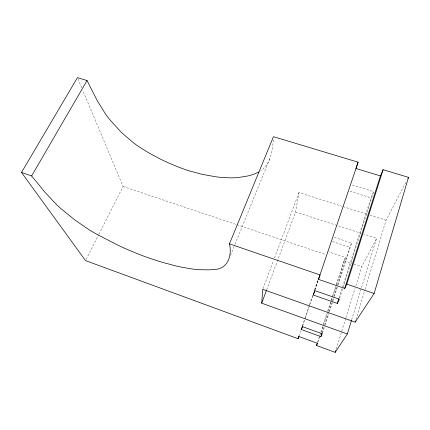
<?xml version="1.0" encoding="UTF-8"?>
<svg xmlns="http://www.w3.org/2000/svg" width="430" height="430" viewBox="0 0 430 430"><rect width="100%" height="100%" fill="white"/><g stroke="black" fill="none" stroke-linecap="round" stroke-linejoin="round"><path stroke-width="0.32" stroke-dasharray="2.15 1.61" d="M273.276 139.798C272.625 150.919 270.567 163.943 260.741 170.812M266.605 289.971L295.571 211.995L298.963 192.592L341.871 206.223M355.949 319.587L364.887 290.11M365.081 289.465L386.059 220.262L406.361 181.455M351.659 319.866L376.615 238.311L363.947 234.2M336.185 349.16L345.715 318.458M345.913 317.818L355.046 288.396M355.841 285.837L361.797 266.648L376.615 238.311M339.13 297.673L342.398 287.433M342.602 286.794L371.009 197.843L373.681 191.624L352.089 184.943M339.587 298.554L373.681 191.624M322.124 332.809L324.392 325.789M324.602 325.15L328.724 312.384M328.934 311.745L332.234 301.532M332.438 300.892L333.68 297.065M333.884 296.426L337.394 285.574M337.598 284.934L349.773 247.277L351.595 243.036L333.906 237.215M322.478 333.191L324.94 325.569M325.144 324.935L328.633 314.142M329.45 311.605L332.734 301.446M332.938 300.812L334.169 297.001M334.373 296.367L337.856 285.574M338.061 284.94L351.595 243.036M317.544 342.307L319.614 335.927M319.818 335.292L320.646 332.739M320.855 332.1L322.715 326.365M323.543 323.812L326.848 313.61M327.676 311.057L330.987 300.855M331.191 300.215L332.433 296.394M332.643 295.754L336.158 284.913M336.362 284.273L344.016 260.682L345.408 257.436L328.687 251.84M317.98 342.081L320.248 335.083M321.076 332.535L327.671 312.169M327.88 311.53L336.335 285.439M336.539 284.8L345.408 257.436M298.925 336.169L301.075 329.81M302.365 325.994L312.685 295.474M314.62 289.755L317.926 280.016M302.602 325.978L305.246 318.092M305.381 317.754L309.546 305.375M309.761 304.741L312.857 295.63M314.781 289.938L318.2 279.822M315.029 289.976L318.447 279.763M262.983 288.707L273.566 260.44M274.507 257.925L298.963 192.592M230.485 255.479L234.78 244.912M235.033 244.288L269.895 158.493M86.102 259.381L98.534 234.893M98.841 234.296L123.098 186.518L82.71 90.198M349.891 191.259L371.009 197.843M343.086 206.61L366.876 214.167M369.956 215.145L386.059 220.262M295.571 211.995L361.082 233.264M332.401 241.531L349.773 247.277M123.098 186.518L236.258 224.503M236.86 224.707L325.875 254.592M344.016 260.682L351.767 263.284M353.987 264.031L361.797 266.648M77.948 78.851L81.738 87.881"/><path stroke-width="0.64" d="M351.466 320.511L347.338 333.997L261.698 303.171L262.746 289.336L355.175 322.151L374.121 293.496L408.5 177.359L383.098 169.71L380.426 175.918L344.704 288.417L318.49 279.371L358.115 162.185L273.448 136.681L229.459 243.842C232.307 255.334 227.728 269.626 213.957 269.438A140.207 45.177 26.6 0 1 208.41 269.857L199.036 269.685A99.464 31.261 25.4 0 1 191.21 268.847L182.9 267.422A129.059 41.769 26.1 0 1 176.257 266.003L161.884 262.219L148.871 258A100.147 31.293 25.6 0 1 137.793 253.834L129.156 250.244A121.513 39.189 25.8 0 1 117.551 245.003L95.831 233.753A73.068 21.839 25.7 0 1 88.79 229.545L74.691 219.87L61.243 208.899A112.816 35.851 25.4 0 1 56.411 204.449L45.134 192.436L31.632 175.934L21.5 172.457L77.443 77.642L87.043 80.534L97.051 100.319L105.877 114.557A104.544 51.374 27 0 0 109.833 119.728L121.195 132.241L133.569 142.889A68.004 31.573 27.6 0 0 139.895 147.366L149.42 153.236L159.826 158.804A112.423 55.959 27.8 0 0 170.645 163.862L178.762 167.195A92.912 44.946 27.4 0 0 189.27 170.866L201.734 174.247L215.666 176.762A119.32 59.55 28.4 0 0 222.165 177.472L230.351 177.859A92.256 44.876 27.1 0 0 238.145 177.547L247.615 176.01A129.57 64.339 29.1 0 0 253.302 174.392L258.935 171.935M355.175 322.151L355.562 320.866M317.34 342.941L316.512 345.494L335.196 352.358L335.787 350.439M344.704 288.417L346.822 284.128L383.098 169.71M314.798 290.567L313.298 295.012L337.287 303.429L338.716 298.952M302.451 326.359L301.376 329.536L320.882 336.642L321.914 333.449M21.5 172.457L85.495 260.575L298.065 338.711L298.925 336.169M358.115 162.185L355.954 168.49L380.426 175.918M298.065 338.711L298.829 336.48L317.566 343.355L316.512 345.494M318.49 279.371L320.017 274.926L229.459 243.842M301.376 329.536L302.387 326.606L322.274 333.825L320.882 336.642M313.298 295.012L314.814 290.61L339.383 299.189L337.287 303.429M261.698 303.171L266.369 290.599M407.962 178.391L408.5 177.359M31.632 175.934L87.043 80.534M335.196 352.358L347.338 333.997M346.822 284.128L374.121 293.496"/></g></svg>
